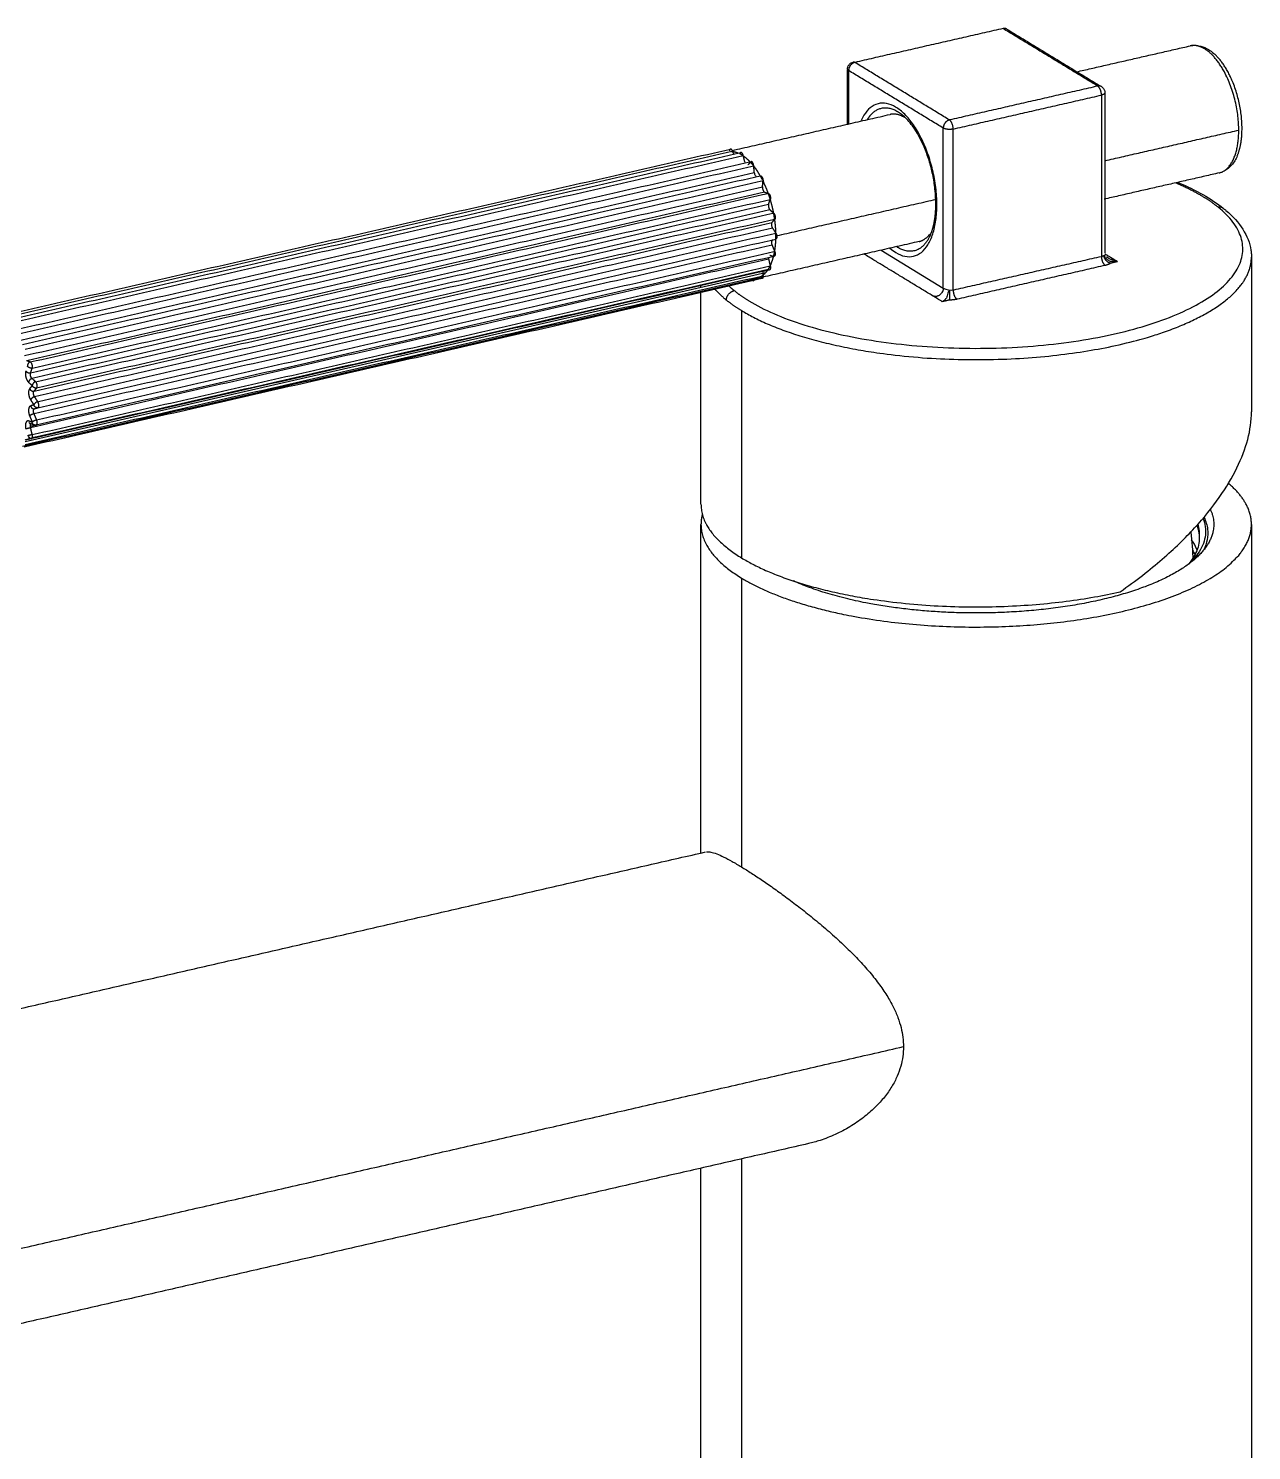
# Model space of a CAD drawing. Extents: x 9520 to 10292, y -16148 to -15602.
# Drawn here: x 10069.5 to 10165.8, y -15851.2 to -15739.3 of the extents above; entities that cross this region are included whole.
import ezdxf

# ---------------------------------------------------------------- set-up
doc = ezdxf.new("R2010")
doc.units = 0
doc.header["$MEASUREMENT"] = 0
doc.layers.get('0').update_dxf_attribs({"linetype": 'CONTINUOUS'})

# ---------------------------------------------------------------- blocks, each defined once
blk = doc.blocks.new('Z322G')
at = {"lineweight": -3}
for p, q in [((9898.306, -18428.669), (9902.597, -18431.281)), ((9890.332, -18430.223), (9839.215, -18441.907))]:
    blk.add_line(p, q, dxfattribs=at)
blk.add_arc((9903.117, -18430.426), 1, 238.67329, 282.87522, dxfattribs=at)
for points, degree in [([(9906.723, -18413.364), (9901.608, -18414.533), (9896.492, -18415.703)], 2), ([(9913.255, -18417.339), (9909.989, -18415.352), (9906.723, -18413.364)], 2), ([(9906.983, -18413.401), (9910.249, -18415.388), (9913.515, -18417.376)], 2), ([(9911.679, -18416.38), (9915.662, -18415.47), (9919.644, -18414.56)], 2), ([(9896.38, -18415.679), (9896.431, -18415.668), (9896.481, -18415.656)], 2), ([(9903.023, -18419.678), (9899.757, -18417.69), (9896.492, -18415.703)], 2), ([(9920.907, -18414.808), (9921.035, -18414.886), (9921.161, -18414.979), (9921.282, -18415.084)], 3), ([(9895.992, -18419.962), (9895.992, -18418.09), (9895.992, -18416.218)], 2), ([(9902.597, -18420.239), (9899.331, -18418.252), (9896.065, -18416.264)], 2), ([(9896.065, -18416.264), (9896.065, -18418.107), (9896.065, -18419.949)], 2), ([(9913.255, -18417.339), (9908.139, -18418.509), (9903.023, -18419.678)], 2), ([(9913.719, -18417.618), (9913.743, -18417.677), (9913.755, -18417.74), (9913.755, -18417.803)], 3), ([(9903.284, -18420.301), (9908.4, -18419.132), (9913.516, -18417.962)], 2), ([(9913.516, -18417.962), (9913.516, -18423.529), (9913.516, -18429.096)], 2), ([(9913.755, -18417.803), (9913.755, -18423.335), (9913.755, -18428.867)], 2), ([(9888.044, -18421.782), (9893.485, -18420.539), (9898.925, -18419.295)], 2), ([(9902.597, -18431.313), (9902.597, -18425.776), (9902.597, -18420.239)], 2), ([(9903.284, -18431.435), (9903.284, -18425.868), (9903.284, -18420.301)], 2), ([(9913.761, -18422.489), (9918.38, -18421.433), (9922.998, -18420.377)], 2), ([(9836.961, -18433.332), (9862.433, -18427.509), (9887.906, -18421.687)], 2), ([(9837.109, -18433.468), (9862.555, -18427.651), (9888.002, -18421.835)], 2), ([(9837.673, -18433.565), (9863.145, -18427.742), (9888.618, -18421.92)], 2), ([(9837.845, -18433.774), (9863.317, -18427.952), (9888.79, -18422.129)], 2), ([(9838.385, -18434.198), (9863.857, -18428.376), (9889.329, -18422.554)], 2), ([(9888.14, -18422.029), (9888.103, -18421.94), (9888.066, -18421.852)], 2), ([(9888.905, -18422.601), (9888.851, -18422.381), (9888.797, -18422.161)], 2), ([(9889.281, -18422.591), (9889.197, -18422.689), (9889.114, -18422.786)], 2), ([(9901.411, -18421.797), (9901.425, -18421.796), (9901.438, -18421.795), (9901.452, -18421.794)], 3), ([(9838.569, -18434.484), (9864.042, -18428.662), (9889.514, -18422.84)], 2), ([(9838.609, -18434.953), (9864.081, -18429.131), (9889.554, -18423.308)], 2), ([(9839.023, -18435.171), (9864.495, -18429.349), (9889.968, -18423.527)], 2), ([(9889.554, -18423.308), (9889.535, -18423.09), (9889.517, -18422.871)], 2), ([(9889.554, -18423.308), (9889.557, -18423.35), (9889.574, -18423.427), (9889.622, -18423.529), (9889.663, -18423.571), (9889.683, -18423.583)], 3), ([(9890.022, -18423.534), (9890.041, -18423.545), (9890.081, -18423.581), (9890.128, -18423.671), (9890.157, -18423.781), (9890.16, -18423.85), (9890.156, -18423.884)], 3), ([(9921.65, -18423.333), (9917.677, -18424.241), (9913.705, -18425.149)], 2), ([(9839.172, -18435.949), (9864.644, -18430.127), (9890.117, -18424.305)], 2), ([(9890.156, -18423.884), (9864.684, -18429.707), (9839.212, -18435.529)], 2), ([(9890.117, -18424.305), (9890.135, -18424.109), (9890.154, -18423.912)], 2), ([(9918.781, -18423.989), (9920.042, -18424.513), (9921.11, -18425.115), (9921.945, -18425.788)], 3), ([(9890.266, -18424.661), (9864.794, -18430.484), (9839.321, -18436.306)], 2), ([(9839.572, -18436.388), (9865.044, -18430.565), (9890.517, -18424.743)], 2), ([(9839.593, -18437.137), (9865.066, -18431.314), (9890.538, -18425.492)], 2), ([(9839.709, -18436.806), (9865.181, -18430.983), (9890.653, -18425.161)], 2), ([(9890.266, -18424.661), (9890.383, -18424.699), (9890.5, -18424.738)], 2), ([(9890.538, -18425.492), (9890.592, -18425.337), (9890.646, -18425.183)], 2), ([(9891.113, -18427.666), (9896.61, -18426.409), (9902.106, -18425.153)], 2), ([(9901.719, -18427.584), (9901.95, -18427.044), (9902.085, -18426.294), (9902.085, -18425.441)], 3), ([(9890.634, -18425.885), (9865.162, -18431.707), (9839.689, -18437.529)], 2), ([(9839.94, -18437.752), (9865.382, -18431.937), (9890.825, -18426.121)], 2), ([(9889.184, -18432.169), (9889.698, -18432.481), (9890.843, -18433.067), (9892.932, -18433.843), (9895.327, -18434.483), (9897.934, -18434.97), (9900.759, -18435.302), (9903.683, -18435.461), (9906.632, -18435.444), (9909.53, -18435.252), (9912.304, -18434.893), (9914.886, -18434.375), (9917.214, -18433.712), (9919.232, -18432.92), (9920.89, -18432.019), (9922.148, -18431.03), (9922.97, -18429.974), (9923.331, -18428.898), (9923.233, -18427.799), (9922.662, -18426.718), (9921.984, -18426.034), (9921.569, -18425.698)], 3), ([(9890.634, -18425.885), (9890.751, -18425.989), (9890.868, -18426.093)], 2), ([(9890.874, -18426.11), (9890.88, -18426.109), (9890.885, -18426.108)], 2), ([(9839.832, -18438.398), (9865.305, -18432.576), (9890.777, -18426.754)], 2), ([(9890.81, -18427.144), (9865.338, -18432.967), (9839.866, -18438.789)], 2), ([(9890.957, -18426.544), (9865.484, -18432.367), (9840.012, -18438.189)], 2), ([(9840.133, -18439.122), (9865.585, -18433.304), (9891.036, -18427.486)], 2), ([(9890.777, -18426.754), (9890.762, -18426.772), (9890.741, -18426.822), (9890.736, -18426.929), (9890.759, -18427.044), (9890.79, -18427.114), (9890.81, -18427.144)], 3), ([(9890.777, -18426.754), (9890.861, -18426.656), (9890.945, -18426.558)], 2), ([(9890.81, -18427.144), (9890.916, -18427.304), (9891.021, -18427.464)], 2), ([(9890.777, -18428.317), (9865.305, -18434.14), (9839.832, -18439.962)], 2), ([(9840.092, -18439.545), (9865.564, -18433.722), (9891.036, -18427.9)], 2), ([(9900.931, -18428.069), (9895.451, -18429.322), (9889.971, -18430.574)], 2), ([(9890.777, -18428.317), (9890.861, -18428.517), (9890.945, -18428.716)], 2), ([(9890.81, -18427.967), (9890.828, -18427.962), (9890.845, -18427.956)], 2), ([(9890.538, -18429.288), (9865.066, -18435.11), (9839.593, -18440.933)], 2), ([(9890.92, -18429.096), (9865.448, -18434.919), (9839.975, -18440.741)], 2), ([(9840.012, -18440.39), (9865.461, -18434.572), (9890.911, -18428.755)], 2), ([(9890.538, -18429.288), (9890.592, -18429.508), (9890.646, -18429.728)], 2), ([(9890.634, -18429.012), (9890.751, -18429.05), (9890.868, -18429.089)], 2), ([(9902.529, -18432.224), (9899.834, -18430.584), (9897.139, -18428.944)], 2), ([(9903.34, -18431.401), (9908.428, -18430.249), (9913.516, -18429.096)], 2), ([(9913.762, -18428.936), (9913.767, -18428.963), (9913.775, -18428.989), (9913.786, -18429.013)], 3), ([(9913.776, -18428.933), (9914.206, -18429.195), (9914.637, -18429.457)], 2), ([(9913.862, -18429.122), (9913.886, -18429.141), (9913.911, -18429.159), (9913.936, -18429.175)], 3), ([(9913.974, -18429.199), (9913.955, -18429.188), (9913.936, -18429.176)], 2), ([(9914.06, -18429.405), (9914.101, -18429.414), (9914.188, -18429.43), (9914.328, -18429.447), (9914.477, -18429.457), (9914.583, -18429.458), (9914.637, -18429.457)], 3), ([(9914.637, -18429.457), (9914.392, -18429.513), (9914.148, -18429.569)], 2), ([(9923.873, -18429.139), (9923.873, -18434.485), (9923.873, -18439.831)], 2), ([(9839.212, -18442.076), (9864.684, -18436.253), (9890.156, -18430.431)], 2), ([(9890.593, -18430.038), (9865.12, -18435.86), (9839.648, -18441.682)], 2), ([(9890.517, -18430.011), (9865.085, -18435.824), (9839.653, -18441.637)], 2), ([(9839.709, -18441.404), (9865.181, -18435.582), (9890.653, -18429.759)], 2), ([(9890.132, -18430.143), (9890.143, -18430.271), (9890.154, -18430.4)], 2), ([(9913.777, -18429.719), (9908.661, -18430.888), (9903.546, -18432.058)], 2), ([(9839.023, -18442.204), (9864.496, -18436.382), (9889.968, -18430.559)], 2), ([(9890.083, -18430.632), (9864.611, -18436.455), (9839.138, -18442.277)], 2), ([(9885.873, -18431.189), (9885.873, -18431.149), (9885.873, -18431.109)], 2), ([(9885.873, -18446.212), (9885.873, -18438.853), (9885.873, -18431.495)], 2), ([(9902.529, -18432.224), (9902.557, -18432.207), (9902.609, -18432.17), (9902.684, -18432.109), (9902.754, -18432.044), (9902.796, -18431.998), (9902.817, -18431.975)], 3), ([(9903.018, -18432.113), (9902.774, -18432.169), (9902.529, -18432.224)], 2), ([(9888.674, -18432.842), (9888.674, -18441.378), (9888.673, -18449.915)], 2), ([(9839.572, -18436.388), (9839.447, -18436.347), (9839.321, -18436.306)], 2), ([(9839.593, -18437.137), (9839.651, -18436.971), (9839.709, -18436.806)], 2), ([(9839.456, -18437.795), (9839.581, -18437.906), (9839.706, -18438.018)], 2), ([(9839.706, -18438.018), (9839.617, -18438.122), (9839.527, -18438.227)], 2), ([(9839.94, -18437.752), (9839.815, -18437.641), (9839.689, -18437.529)], 2), ([(9839.832, -18438.398), (9839.922, -18438.294), (9840.012, -18438.189)], 2), ([(9839.593, -18439.009), (9839.706, -18439.18), (9839.819, -18439.351)], 2), ([(9840.092, -18439.131), (9839.979, -18438.96), (9839.866, -18438.789)], 2), ([(9839.527, -18440.119), (9839.617, -18440.332), (9839.706, -18440.546)], 2), ([(9839.819, -18439.351), (9839.706, -18439.384), (9839.593, -18439.417)], 2), ([(9840.012, -18440.39), (9839.922, -18440.176), (9839.832, -18439.962)], 2), ([(9839.866, -18439.611), (9839.979, -18439.578), (9840.092, -18439.545)], 2), ([(9839.706, -18440.546), (9839.581, -18440.505), (9839.456, -18440.464)], 2), ([(9839.842, -18440.735), (9839.716, -18440.694), (9839.591, -18440.653)], 2), ([(9839.709, -18441.404), (9839.651, -18441.168), (9839.593, -18440.933)], 2), ([(9839.939, -18440.762), (9839.772, -18440.8), (9839.605, -18440.838)], 2), ([(9839.689, -18440.657), (9839.72, -18440.65), (9839.75, -18440.643)], 2), ([(9839.85, -18440.709), (9839.895, -18440.724), (9839.94, -18440.739)], 2), ([(9839.975, -18440.741), (9839.951, -18440.747), (9839.927, -18440.748), (9839.902, -18440.747)], 3), ([(9839.658, -18441.678), (9839.439, -18441.728), (9839.219, -18441.778)], 2), ([(9839.43, -18441.529), (9839.501, -18441.592), (9839.572, -18441.655)], 2), ([(9885.873, -18470.291), (9885.873, -18458.947), (9885.873, -18447.603)], 2), ([(9919.678, -18448.132), (9919.754, -18448.782), (9919.807, -18449.435), (9919.839, -18450.089)], 3), ([(9920.283, -18448.532), (9920.308, -18448.218), (9920.273, -18447.902), (9920.179, -18447.588)], 3), ([(9923.873, -18447.603), (9923.873, -18504.897), (9923.873, -18562.191)], 2), ([(9919.796, -18449.383), (9919.857, -18449.475), (9919.913, -18449.568), (9919.962, -18449.662)], 3), ([(9919.979, -18449.68), (9919.923, -18449.618), (9919.865, -18449.557), (9919.804, -18449.495)], 3), ([(9888.673, -18451.306), (9888.673, -18461.281), (9888.673, -18471.255)], 2), ([(9826.368, -18483.892), (9856.281, -18477.055), (9886.194, -18470.217)], 2), ([(9886.252, -18470.208), (9886.339, -18470.198), (9886.543, -18470.214), (9886.942, -18470.338), (9887.43, -18470.555), (9888.004, -18470.858), (9888.441, -18471.114), (9888.673, -18471.255)], 3), ([(9888.673, -18471.255), (9888.892, -18471.388), (9889.354, -18471.678), (9890.114, -18472.182), (9890.935, -18472.753), (9891.815, -18473.392), (9892.745, -18474.099), (9893.715, -18474.873), (9894.713, -18475.715), (9895.693, -18476.603), (9896.616, -18477.513), (9897.443, -18478.42), (9898.149, -18479.302), (9898.719, -18480.137), (9899.161, -18480.924), (9899.483, -18481.663), (9899.699, -18482.358), (9899.824, -18483.022), (9899.851, -18483.453), (9899.851, -18483.665)], 3), ([(9836.711, -18498.097), (9868.281, -18490.881), (9899.851, -18483.665)], 2), ([(9893.294, -18490.359), (9863.381, -18497.197), (9833.468, -18504.034)], 2), ([(9885.873, -18562.191), (9885.873, -18527.123), (9885.873, -18492.056)], 2), ([(9888.673, -18491.416), (9888.673, -18528.655), (9888.673, -18565.894)], 2)]:
    blk.add_open_spline(points, degree=degree, dxfattribs=at)
for points, weights in [([(9906.983, -18413.401), (9906.868, -18413.331), (9906.723, -18413.364)], [0.857148520734, 0.876498861161, 1]), ([(9920.647, -18414.771), (9920.12, -18414.451), (9919.644, -18414.56)], [1, 0.915121569714, 0.879437504235]), ([(9896.492, -18415.703), (9896.065, -18415.8), (9896.065, -18416.264)], [1, 0.707106781153, 1]), ([(9896.492, -18415.703), (9896.433, -18415.667), (9896.38, -18415.679)], [1, 0.915121569721, 0.87943750424]), ([(9922.998, -18420.377), (9922.998, -18416.202), (9920.647, -18414.771)], [1, 0.707106781187, 1]), ([(9895.992, -18416.163), (9895.989, -18416.217), (9896.065, -18416.264)], [0.863423975302, 0.891573302002, 1]), ([(9913.513, -18417.375), (9913.399, -18417.306), (9913.255, -18417.339)], [0.857453695489, 0.877452897478, 1]), ([(9913.516, -18417.962), (9913.516, -18417.498), (9913.255, -18417.339)], [1, 0.707106781187, 1]), ([(9913.754, -18417.815), (9913.737, -18417.912), (9913.516, -18417.962)], [0.859701489447, 0.823547254031, 1]), ([(9899.928, -18419.507), (9899.402, -18419.186), (9898.925, -18419.295)], [1, 0.975834644024, 1]), ([(9903.023, -18419.678), (9902.597, -18419.775), (9902.597, -18420.239)], [1, 0.707106781187, 1]), ([(9903.284, -18420.301), (9902.858, -18420.398), (9902.597, -18420.239)], [1, 0.707106781187, 1]), ([(9903.284, -18420.301), (9903.284, -18419.837), (9903.023, -18419.678)], [1, 0.707106781187, 1]), ([(9921.635, -18423.337), (9922.998, -18423.046), (9922.998, -18420.377)], [0.880540962891, 0.790686559441, 1]), ([(9887.906, -18421.687), (9887.843, -18421.701), (9887.832, -18421.816)], [1, 0.883876319737, 1]), ([(9888.054, -18421.823), (9887.989, -18421.668), (9887.906, -18421.687)], [1, 0.817853920063, 1]), ([(9887.986, -18421.844), (9888.026, -18421.846), (9888.066, -18421.852)], [0.999379476498, 0.999533932959, 1]), ([(9888.066, -18421.852), (9888.254, -18421.877), (9888.449, -18421.962)], [1, 0.995684485785, 0.998227162805]), ([(9888.673, -18422.08), (9888.611, -18422.042), (9888.549, -18422.01)], [1, 0.99965139766, 1]), ([(9888.618, -18421.92), (9888.577, -18421.929), (9888.557, -18421.988)], [1, 0.946161972708, 1]), ([(9888.79, -18422.129), (9888.732, -18421.894), (9888.618, -18421.92)], [1, 0.717768338409, 1]), ([(9888.797, -18422.161), (9888.735, -18422.117), (9888.673, -18422.08)], [1, 0.999651397662, 1]), ([(9888.797, -18422.161), (9889.043, -18422.334), (9889.281, -18422.591)], [1, 0.994568928662, 1]), ([(9889.281, -18422.591), (9889.401, -18422.721), (9889.517, -18422.871)], [1, 0.998605833687, 1]), ([(9889.517, -18422.871), (9889.747, -18423.168), (9889.953, -18423.531)], [1, 0.994568928659, 1]), ([(9889.953, -18423.531), (9890.028, -18423.663), (9890.099, -18423.802)], [1, 0.998997750558, 0.999436511321]), ([(9890.134, -18423.871), (9890.144, -18423.892), (9890.154, -18423.912)], [0.999740423092, 0.99985516519, 1]), ([(9890.154, -18423.912), (9890.345, -18424.304), (9890.5, -18424.738)], [1, 0.994568928658, 1]), ([(9920.562, -18424.997), (9919.724, -18424.487), (9918.663, -18424.039)], [1, 0.966559341699, 0.94132415685]), ([(9890.5, -18424.738), (9890.578, -18424.957), (9890.646, -18425.183)], [1, 0.998605833683, 1]), ([(9890.646, -18425.183), (9890.78, -18425.631), (9890.868, -18426.093)], [1, 0.994568928661, 1]), ([(9890.668, -18425.064), (9890.668, -18425.12), (9890.653, -18425.161)], [1, 0.972337504995, 1]), ([(9921.569, -18425.698), (9921.12, -18425.337), (9920.562, -18424.997)], [1, 0.9983199928, 1]), ([(9890.868, -18426.093), (9890.913, -18426.326), (9890.945, -18426.558)], [1, 0.998605833682, 1]), ([(9890.885, -18426.108), (9890.995, -18426.206), (9890.995, -18426.404)], [1, 0.760315804188, 1]), ([(9890.995, -18426.404), (9890.995, -18426.5), (9890.957, -18426.544)], [1, 0.923826400915, 1]), ([(9921.949, -18425.791), (9921.79, -18425.661), (9921.569, -18425.698)], [0.853807910746, 0.856182197947, 1]), ([(9890.945, -18426.558), (9891.008, -18427.019), (9891.021, -18427.464)], [1, 0.994568928663, 1]), ([(9891.021, -18427.464), (9891.025, -18427.576), (9891.025, -18427.686)], [1, 0.999651397659, 1]), ([(9891.036, -18427.486), (9891.108, -18427.594), (9891.108, -18427.737)], [1, 0.852567624785, 1]), ([(9891.021, -18427.904), (9891.008, -18428.333), (9890.945, -18428.716)], [1, 0.994568928663, 1]), ([(9891.025, -18427.686), (9891.025, -18427.796), (9891.021, -18427.904)], [1, 0.999651397659, 1]), ([(9891.108, -18427.737), (9891.108, -18427.879), (9891.036, -18427.9)], [1, 0.852567624783, 1]), ([(9900.931, -18428.069), (9901.344, -18427.975), (9901.655, -18427.567)], [1, 0.972030147257, 0.980555992314]), ([(9890.524, -18429.174), (9890.524, -18429.23), (9890.538, -18429.288)], [1, 0.972337505002, 1]), ([(9890.863, -18429.109), (9890.776, -18429.451), (9890.646, -18429.728)], [0.999688079736, 0.994729644698, 1]), ([(9890.945, -18428.716), (9890.913, -18428.91), (9890.868, -18429.089)], [1, 0.998605833684, 1]), ([(9890.995, -18428.932), (9890.995, -18429.079), (9890.92, -18429.096)], [1, 0.844529026697, 1]), ([(9890.957, -18428.745), (9890.995, -18428.836), (9890.995, -18428.932)], [1, 0.923826400916, 1]), ([(9913.516, -18429.096), (9913.637, -18429.068), (9913.701, -18429.021)], [1, 0.961769203083, 1]), ([(9913.516, -18429.096), (9913.516, -18429.56), (9913.777, -18429.719)], [1, 0.707106781194, 1]), ([(9914.148, -18429.569), (9913.735, -18429.491), (9913.703, -18429.058)], [1, 0.723234242535, 0.969521117121]), ([(9890.154, -18430.4), (9890.057, -18430.48), (9889.953, -18430.536)], [1, 0.998605833683, 1]), ([(9890.156, -18430.431), (9890.172, -18430.612), (9890.083, -18430.632)], [1, 0.799826698346, 1]), ([(9890.46, -18430.057), (9890.32, -18430.261), (9890.154, -18430.4)], [0.99879051714, 0.995262153743, 1]), ([(9890.646, -18429.728), (9890.578, -18429.872), (9890.5, -18429.996)], [1, 0.998605833687, 1]), ([(9890.593, -18430.038), (9890.556, -18430.046), (9890.517, -18430.011)], [1, 0.955641681898, 1]), ([(9890.668, -18429.873), (9890.668, -18430.02), (9890.593, -18430.038)], [1, 0.844529026653, 1]), ([(9890.653, -18429.759), (9890.668, -18429.818), (9890.668, -18429.873)], [1, 0.972337504999, 1]), ([(9914.148, -18429.569), (9914.02, -18429.664), (9913.777, -18429.719)], [1, 0.961769203082, 1]), ([(9886.843, -18431.373), (9887.18, -18431.752), (9887.628, -18432.114)], [0.959779640766, 0.978136008043, 1]), ([(9887.811, -18431.152), (9887.981, -18431.309), (9888.172, -18431.463)], [0.981247502945, 0.990276908622, 1]), ([(9889.514, -18430.694), (9889.505, -18430.792), (9889.455, -18430.818)], [1, 0.898740535041, 0.974076906872]), ([(9903.284, -18431.435), (9903.284, -18431.899), (9903.546, -18432.058)], [1, 0.707106781187, 1]), ([(9887.628, -18432.114), (9887.628, -18431.558), (9888.172, -18431.463)], [1, 0.707496836519, 1]), ([(9887.628, -18432.114), (9888.094, -18432.489), (9888.674, -18432.842)], [1, 0.998298353132, 1]), ([(9888.172, -18431.463), (9888.622, -18431.827), (9889.184, -18432.169)], [1, 0.998267078611, 1]), ([(9903.546, -18432.058), (9903.303, -18432.113), (9903.018, -18432.113)], [1, 0.961769202211, 1]), ([(9839.572, -18436.388), (9839.359, -18436.436), (9839.379, -18436.678)], [1, 0.707106781184, 1]), ([(9839.709, -18436.806), (9839.495, -18436.854), (9839.379, -18436.678)], [1, 0.707106781209, 1]), ([(9839.709, -18436.806), (9839.723, -18436.765), (9839.723, -18436.709)], [1, 0.972337504991, 1]), ([(9839.94, -18437.752), (9839.727, -18437.801), (9839.706, -18438.018)], [1, 0.707106781098, 1]), ([(9840.012, -18438.189), (9839.799, -18438.238), (9839.706, -18438.018)], [1, 0.707106781208, 1]), ([(9840.05, -18438.048), (9840.05, -18437.85), (9839.94, -18437.752)], [1, 0.760315804189, 1]), ([(9840.012, -18438.189), (9840.05, -18438.145), (9840.05, -18438.048)], [1, 0.923826400915, 1]), ([(9840.092, -18439.131), (9839.878, -18439.18), (9839.819, -18439.351)], [1, 0.707106781168, 1]), ([(9840.163, -18439.381), (9840.163, -18439.239), (9840.092, -18439.131)], [1, 0.852567624785, 1]), ([(9840.092, -18439.545), (9839.878, -18439.593), (9839.819, -18439.351)], [1, 0.707106781172, 1]), ([(9840.092, -18439.545), (9840.163, -18439.523), (9840.163, -18439.381)], [1, 0.852567624781, 1]), ([(9840.012, -18440.39), (9839.799, -18440.438), (9839.706, -18440.546)], [1, 0.707106781225, 1]), ([(9839.94, -18440.739), (9839.727, -18440.788), (9839.706, -18440.546)], [1, 0.707106781239, 1]), ([(9839.94, -18440.739), (9840.05, -18440.775), (9840.05, -18440.577)], [1, 0.760315804315, 1]), ([(9840.05, -18440.577), (9840.05, -18440.481), (9840.012, -18440.39)], [1, 0.923826400913, 1]), ([(9839.709, -18441.404), (9839.496, -18441.453), (9839.379, -18441.487)], [1, 0.707270012364, 1]), ([(9839.723, -18441.518), (9839.723, -18441.462), (9839.709, -18441.404)], [1, 0.972337504999, 1]), ([(9923.873, -18447.603), (9923.873, -18446.123), (9922.285, -18444.767)], [1, 0.971925521883, 0.985835068073]), ([(9885.873, -18446.212), (9885.873, -18448.21), (9888.673, -18449.915)], [1, 0.962453512518, 1]), ([(9885.968, -18446.897), (9885.873, -18447.25), (9885.873, -18447.603)], [0.969703378904, 0.983510059338, 1]), ([(9921.036, -18446.567), (9921.871, -18448.379), (9919.89, -18450.062)], [0.945561023214, 0.931243936469, 1]), ([(9885.873, -18447.603), (9885.873, -18449.602), (9888.673, -18451.306)], [1, 0.962453512518, 1]), ([(9920.101, -18447.675), (9920.273, -18448.101), (9920.273, -18448.531)], [0.951553638177, 0.972746169774, 1]), ([(9920.273, -18448.531), (9920.273, -18448.654), (9920.259, -18448.777)], [1, 0.999885453499, 1.00022876048]), ([(9888.673, -18449.915), (9898.601, -18455.957), (9914.801, -18452.254)], [1, 0.707106781187, 1])]:
    blk.add_rational_spline(points, weights, degree=2, dxfattribs=at)
for points, knots in [([(9919.644, -18414.56), (9919.706, -18414.545), (9919.768, -18414.535), (9919.831, -18414.53), (9920.199, -18414.495), (9920.568, -18414.602), (9920.907, -18414.808)], [0, 0, 0, 0, 0.291924, 0.291924, 0.291924, 2.006169, 2.006169, 2.006169, 2.006169]), ([(9895.992, -18416.167), (9895.992, -18416.121), (9895.998, -18416.076), (9896.01, -18416.033), (9896.027, -18415.972), (9896.055, -18415.914), (9896.094, -18415.864), (9896.132, -18415.814), (9896.179, -18415.771), (9896.233, -18415.738), (9896.276, -18415.713), (9896.322, -18415.694), (9896.37, -18415.682)], [0.4318156, 0.4318156, 0.4318156, 0.4318156, 0.5684805, 0.5684805, 0.5684805, 0.7587108, 0.7587108, 0.7587108, 0.9489411, 0.9489411, 0.9489411, 1.0987049, 1.0987049, 1.0987049, 1.0987049]), ([(9913.515, -18417.376), (9913.538, -18417.39), (9913.56, -18417.406), (9913.581, -18417.424), (9913.636, -18417.472), (9913.681, -18417.531), (9913.711, -18417.598)], [0, 0, 0, 0, 0.0817409, 0.0817409, 0.0817409, 0.3029214, 0.3029214, 0.3029214, 0.3029214]), ([(9902.157, -18425.538), (9902.155, -18425.137), (9902.104, -18424.337), (9901.882, -18423.116), (9901.535, -18421.955), (9901.086, -18420.903), (9900.545, -18419.98), (9899.942, -18419.249), (9899.309, -18418.746), (9898.679, -18418.497), (9898.082, -18418.512), (9897.546, -18418.79), (9897.171, -18419.231), (9896.985, -18419.588), (9896.927, -18419.721)], [0, 0, 0, 0, 1.220615, 2.441231, 3.661846, 4.882462, 6.103077, 7.323693, 8.544308, 9.764924, 10.985539, 12.206155, 13.42677, 14.070379, 14.070379, 14.070379, 14.070379]), ([(9902.082, -18425.441), (9902.08, -18425.156), (9902.066, -18424.865), (9902.038, -18424.567), (9902.007, -18424.239), (9901.959, -18423.906), (9901.894, -18423.573), (9901.829, -18423.24), (9901.747, -18422.906), (9901.65, -18422.583), (9901.554, -18422.26), (9901.444, -18421.946), (9901.321, -18421.647), (9901.075, -18421.051), (9900.779, -18420.517), (9900.465, -18420.086), (9900.258, -18419.803), (9900.045, -18419.566), (9899.835, -18419.383)], [0.164052, 0.164052, 0.164052, 0.164052, 1.08747, 1.08747, 1.08747, 2.107868, 2.107868, 2.107868, 3.13129, 3.13129, 3.13129, 4.150673, 4.150673, 4.150673, 6.192035, 6.192035, 6.192035, 7.526218, 7.526218, 7.526218, 7.526218]), ([(9922.896, -18422.149), (9922.792, -18422.394), (9922.662, -18422.612), (9922.505, -18422.796), (9922.355, -18422.97), (9922.181, -18423.112), (9921.987, -18423.21)], [9.208234, 9.208234, 9.208234, 9.208234, 10.282684, 10.282684, 10.282684, 11.30171, 11.30171, 11.30171, 11.30171]), ([(9898.917, -18428.529), (9899.051, -18428.647), (9899.398, -18428.904), (9899.954, -18429.134), (9900.558, -18429.132), (9901.104, -18428.859), (9901.556, -18428.334), (9901.899, -18427.577), (9902.11, -18426.624), (9902.157, -18425.915), (9902.157, -18425.538)], [7.760212, 7.760212, 7.760212, 7.760212, 8.544897, 9.765596, 10.986296, 12.206996, 13.427695, 14.648395, 15.869094, 17.089794, 17.089794, 17.089794, 17.089794]), ([(9921.95, -18425.792), (9922.004, -18425.836), (9922.057, -18425.879), (9922.109, -18425.923), (9923.065, -18426.736), (9923.687, -18427.67), (9923.837, -18428.665), (9923.85, -18428.755), (9923.86, -18428.846), (9923.87, -18429.004), (9923.873, -18429.072), (9923.873, -18429.139)], [51.766956, 51.766956, 51.766956, 51.766956, 52.132239, 52.132239, 52.132239, 58.947369, 58.947369, 58.947369, 59.559792, 59.559792, 60.017178, 60.017178, 60.017178, 60.017178]), ([(9914.06, -18429.405), (9914.001, -18429.376), (9913.89, -18429.3), (9913.778, -18429.17), (9913.739, -18429.081), (9913.729, -18429.045)], [-0.6035162, -0.6035162, -0.6035162, -0.6035162, -0.4023441, -0.2011721, -0.0629888, -0.0629888, -0.0629888, -0.0629888]), ([(9914.637, -18429.457), (9914.559, -18429.44), (9914.41, -18429.4), (9914.209, -18429.324), (9914.054, -18429.247), (9913.967, -18429.196), (9913.936, -18429.176)], [-1.5073753, -1.5073753, -1.5073753, -1.5073753, -1.3189534, -1.1305315, -0.9421096, -0.8277424, -0.8277424, -0.8277424, -0.8277424]), ([(9902.99, -18431.418), (9902.967, -18431.485), (9902.921, -18431.622), (9902.857, -18431.823), (9902.827, -18431.929), (9902.817, -18431.975)], [-0.6419, -0.6419, -0.6419, -0.6419, -0.4023018, -0.2011509, 0, 0, 0, 0]), ([(9914.801, -18452.254), (9915.908, -18451.49), (9917.816, -18449.997), (9920.774, -18447.112), (9923.155, -18443.681), (9923.875, -18441.079), (9923.873, -18439.831)], [0, 0, 0, 0, 3.541705, 7.08341, 14.166821, 21.124417, 21.124417, 21.124417, 21.124417]), ([(9839.572, -18441.655), (9839.544, -18441.662), (9839.498, -18441.663), (9839.46, -18441.648), (9839.446, -18441.64)], [-0.3993242, -0.3993242, -0.3993242, -0.3993242, -0.2994931, -0.2335239, -0.2335239, -0.2335239, -0.2335239]), ([(9920.597, -18447.105), (9920.728, -18447.381), (9920.952, -18448.137), (9920.808, -18448.9), (9920.573, -18449.372)], [-103.157755, -103.157755, -103.157755, -103.157755, -100.966156, -97.200977, -97.200977, -97.200977, -97.200977]), ([(9920.529, -18447.186), (9920.68, -18447.566), (9920.789, -18448.338), (9920.439, -18449.295), (9920.016, -18449.851), (9919.855, -18450.031)], [-43.318486, -43.318486, -43.318486, -43.318486, -40.270732, -37.172983, -35.670493, -35.670493, -35.670493, -35.670493]), ([(9920.26, -18448.777), (9920.222, -18449.121), (9920.043, -18449.652), (9919.681, -18450.168), (9919.531, -18450.347)], [0.32511, 0.32511, 0.32511, 0.32511, 3.059363, 4.542952, 4.542952, 4.542952, 4.542952]), ([(9920.116, -18449.373), (9920.105, -18449.344), (9920.011, -18449.106), (9919.879, -18448.87), (9919.735, -18448.666)], [42.301712, 42.301712, 42.301712, 42.301712, 42.533012, 44.182288, 44.182288, 44.182288, 44.182288]), ([(9899.851, -18483.665), (9899.851, -18483.89), (9899.821, -18484.342), (9899.68, -18485.019), (9899.434, -18485.71), (9899.067, -18486.42), (9898.564, -18487.142), (9897.91, -18487.867), (9897.104, -18488.569), (9896.17, -18489.208), (9895.151, -18489.747), (9894.176, -18490.128), (9893.559, -18490.299), (9893.295, -18490.359)], [-19.04649, -19.04649, -19.04649, -19.04649, -17.856085, -16.665679, -15.475273, -14.284868, -13.094462, -11.904056, -10.713651, -9.523245, -8.332839, -7.142434, -6.227202, -6.227202, -6.227202, -6.227202])]:
    blk.add_open_spline(points, degree=3, knots=knots, dxfattribs=at)
for points, weights, knots in [([(9922.896, -18422.149), (9923.223, -18421.386), (9923.223, -18420.262), (9923.223, -18416.776), (9921.282, -18415.084)], [0.866246625634, 0.896668135566, 1, 0.736693142626, 0.946804559809], [-9.251164, -9.251164, -9.251164, -6.838546, -6.838546, -0.69079, -0.69079, -0.69079]), ([(9897.373, -18419.64), (9897.474, -18419.472), (9897.589, -18419.338), (9898.363, -18418.435), (9899.457, -18419.1), (9899.651, -18419.218), (9899.842, -18419.384)], [0.979563020641, 0.987838534166, 1, 0.923879018854, 1, 0.985657773404, 0.976720087334], [3.335415, 3.335415, 3.335415, 3.969622, 3.969622, 7.939244, 7.939244, 8.687174, 8.687174, 8.687174]), ([(9889.514, -18422.84), (9889.504, -18422.719), (9889.446, -18422.629), (9889.389, -18422.54), (9889.329, -18422.554)], [1, 0.894429683705, 1, 0.894429683705, 1], [-0.5499175, -0.5499175, -0.5499175, -0.3180965, -0.3180965, -0.0862755, -0.0862755, -0.0862755]), ([(9890.117, -18424.305), (9890.106, -18424.415), (9890.153, -18424.527), (9890.2, -18424.64), (9890.266, -18424.661)], [1, 0.890943494338, 1, 0.890943494338, 1], [0, 0, 0, 0.2356889, 0.2356889, 0.4713777, 0.4713777, 0.4713777]), ([(9890.517, -18424.743), (9890.576, -18424.762), (9890.622, -18424.86), (9890.668, -18424.957), (9890.668, -18425.064)], [1, 0.90811411323, 1, 0.90811411323, 1], [0, 0, 0, 0.2160192, 0.2160192, 0.4320384, 0.4320384, 0.4320384]), ([(9890.538, -18425.492), (9890.508, -18425.579), (9890.538, -18425.702), (9890.569, -18425.826), (9890.634, -18425.885)], [1, 0.890943494285, 1, 0.890943494285, 1], [0, 0, 0, 0.2356889, 0.2356889, 0.4713777, 0.4713777, 0.4713777]), ([(9890.8, -18427.971), (9890.75, -18427.996), (9890.741, -18428.095), (9890.73, -18428.205), (9890.777, -18428.317)], [0.980511297195, 0.901760816673, 1, 0.890943494316, 1], [0.023378, 0.023378, 0.023378, 0.2356889, 0.2356889, 0.4713777, 0.4713777, 0.4713777]), ([(9901.709, -18427.608), (9900.934, -18429.378), (9899.455, -18428.477), (9899.414, -18428.452), (9899.373, -18428.425)], [0.865638484562, 0.811770577269, 1, 0.993597424549, 0.987474956373], [-13.040197, -13.040197, -13.040197, -7.936381, -7.936381, -7.762776, -7.762776, -7.762776]), ([(9888.674, -18432.842), (9898.041, -18438.544), (9913.844, -18435.386), (9923.858, -18433.386), (9923.873, -18429.149)], [1, 0.727321071537, 1, 0.808049396822, 0.886343614306], [2.147049, 2.147049, 2.147049, 29.980949, 29.980949, 49.574447, 49.574447, 49.574447]), ([(9902.597, -18431.313), (9902.59, -18431.462), (9902.222, -18432.025), (9901.893, -18431.825)], [1, 0.948851854337, 1.19683313237, 2.90861002261], [0, 0, 0, 0.321217, 1.557356, 1.557356, 1.557356]), ([(9903.021, -18431.418), (9903.021, -18431.44), (9903.021, -18431.926), (9903.018, -18432.113)], [1.04395384279, 1.02053692382, 0.707106979368, 1], [-0.8404684, -0.8404684, -0.8404684, -0.7853982, 0, 0, 0]), ([(9839.264, -18437.009), (9839.203, -18437.183), (9839.264, -18437.43), (9839.324, -18437.678), (9839.456, -18437.795)], [1, 0.890896539723, 1, 0.890896539723, 1], [0, 0, 0, 0.4714111, 0.4714111, 0.9428221, 0.9428221, 0.9428221]), ([(9839.264, -18437.009), (9839.312, -18437.082), (9839.409, -18437.119), (9839.505, -18437.157), (9839.593, -18437.137)], [1, 0.923879276786, 1, 0.923879276786, 1], [-0.3927099, -0.3927099, -0.3927099, -0.1963549, -0.1963549, 0, 0, 0]), ([(9839.723, -18436.709), (9839.723, -18436.602), (9839.677, -18436.505), (9839.631, -18436.407), (9839.572, -18436.388)], [1, 0.908114113229, 1, 0.908114113229, 1], [0, 0, 0, 0.2160192, 0.2160192, 0.4320384, 0.4320384, 0.4320384]), ([(9839.689, -18437.529), (9839.624, -18437.471), (9839.593, -18437.347), (9839.563, -18437.223), (9839.593, -18437.137)], [1, 0.890896843417, 1, 0.890896843417, 1], [-0.4714101, -0.4714101, -0.4714101, -0.235705, -0.235705, 0, 0, 0]), ([(9839.527, -18438.227), (9839.433, -18438.337), (9839.454, -18438.583), (9839.474, -18438.829), (9839.593, -18439.009)], [1, 0.890896539719, 1, 0.890896539719, 1], [0, 0, 0, 0.4714111, 0.4714111, 0.9428221, 0.9428221, 0.9428221]), ([(9839.689, -18437.529), (9839.601, -18437.55), (9839.533, -18437.627), (9839.464, -18437.705), (9839.456, -18437.795)], [1, 0.923873194477, 1, 0.923873194477, 1], [0, 0, 0, 0.1963492, 0.1963492, 0.3926983, 0.3926983, 0.3926983]), ([(9839.527, -18438.227), (9839.565, -18438.318), (9839.655, -18438.368), (9839.744, -18438.419), (9839.832, -18438.398)], [1, 0.923879276783, 1, 0.923879276783, 1], [-0.3927099, -0.3927099, -0.3927099, -0.1963549, -0.1963549, 0, 0, 0]), ([(9839.866, -18438.789), (9839.777, -18438.809), (9839.697, -18438.874), (9839.618, -18438.938), (9839.593, -18439.009)], [1, 0.923873194431, 1, 0.923873194431, 1], [0, 0, 0, 0.1963492, 0.1963492, 0.3926983, 0.3926983, 0.3926983]), ([(9839.846, -18438.755), (9839.804, -18438.673), (9839.796, -18438.576), (9839.785, -18438.453), (9839.832, -18438.398)], [0.96573633092, 0.912180757718, 1, 0.890896843421, 1], [-0.4254286, -0.4254286, -0.4254286, -0.235705, -0.235705, 0, 0, 0]), ([(9839.539, -18439.45), (9839.468, -18439.517), (9839.454, -18439.673), (9839.433, -18439.894), (9839.527, -18440.119)], [0.956923438836, 0.920428471266, 1, 0.890896539713, 1], [0.1276007, 0.1276007, 0.1276007, 0.4714111, 0.4714111, 0.9428221, 0.9428221, 0.9428221]), ([(9839.832, -18439.962), (9839.744, -18439.982), (9839.655, -18440.028), (9839.565, -18440.074), (9839.527, -18440.119)], [1, 0.923873194445, 1, 0.923873194445, 1], [0, 0, 0, 0.1963492, 0.1963492, 0.3926983, 0.3926983, 0.3926983]), ([(9839.593, -18439.417), (9839.618, -18439.518), (9839.697, -18439.575), (9839.777, -18439.632), (9839.866, -18439.611)], [1, 0.923879276753, 1, 0.923879276753, 1], [-0.3927099, -0.3927099, -0.3927099, -0.1963549, -0.1963549, 0, 0, 0]), ([(9839.832, -18439.962), (9839.785, -18439.85), (9839.796, -18439.739), (9839.806, -18439.629), (9839.866, -18439.611)], [1, 0.890896843416, 1, 0.890896843416, 1], [-0.4714101, -0.4714101, -0.4714101, -0.235705, -0.235705, 0, 0, 0]), ([(9839.456, -18440.464), (9839.324, -18440.421), (9839.264, -18440.595), (9839.203, -18440.769), (9839.264, -18441.016)], [1, 0.890896539701, 1, 0.890896539701, 1], [0, 0, 0, 0.4714111, 0.4714111, 0.9428221, 0.9428221, 0.9428221]), ([(9839.593, -18440.933), (9839.505, -18440.953), (9839.409, -18440.977), (9839.312, -18441.002), (9839.264, -18441.016)], [1, 0.923873194468, 1, 0.923873194468, 1], [0, 0, 0, 0.1963492, 0.1963492, 0.3926983, 0.3926983, 0.3926983]), ([(9839.481, -18440.556), (9839.501, -18440.594), (9839.533, -18440.62), (9839.561, -18440.644), (9839.595, -18440.654)], [0.961990849023, 0.963335738206, 1, 0.96702782613, 0.962619864583], [-0.2909311, -0.2909311, -0.2909311, -0.1963549, -0.1963549, -0.1113025, -0.1113025, -0.1113025]), ([(9839.593, -18440.933), (9839.563, -18440.809), (9839.593, -18440.722), (9839.602, -18440.697), (9839.615, -18440.681)], [1, 0.890896843415, 1, 0.966302214169, 0.953420338811], [-0.4714101, -0.4714101, -0.4714101, -0.235705, -0.235705, -0.1629048, -0.1629048, -0.1629048]), ([(9839.572, -18441.655), (9839.631, -18441.708), (9839.677, -18441.667), (9839.723, -18441.625), (9839.723, -18441.518)], [1, 0.908114113229, 1, 0.908114113229, 1], [0, 0, 0, 0.2160192, 0.2160192, 0.4320384, 0.4320384, 0.4320384]), ([(9888.673, -18451.306), (9896.188, -18455.88), (9910.031, -18454.424), (9923.873, -18452.968), (9923.873, -18447.603)], [1, 0.797322570358, 1, 0.797322570358, 1], [0, 0, 0, 24.622112, 24.622112, 49.244224, 49.244224, 49.244224]), ([(9919.89, -18450.062), (9915.897, -18453.454), (9905.988, -18453.706), (9897.609, -18453.919), (9892.248, -18451.508)], [1, 0.855373448477, 1, 0.874905876061, 0.966211018774], [15.80128, 15.80128, 15.80128, 33.6617, 33.6617, 49.109994, 49.109994, 49.109994])]:
    blk.add_rational_spline(points, weights, degree=2, knots=knots, dxfattribs=at)

msp = doc.modelspace()

# ---------------------------------------------------------------- block references
at = {"xscale": 1.14, "yscale": 1.14, "zscale": 1.14}
msp.add_blockref('Z322G', (-1147.44, 5251.97), dxfattribs=at)

doc.saveas('drawing.dxf')
